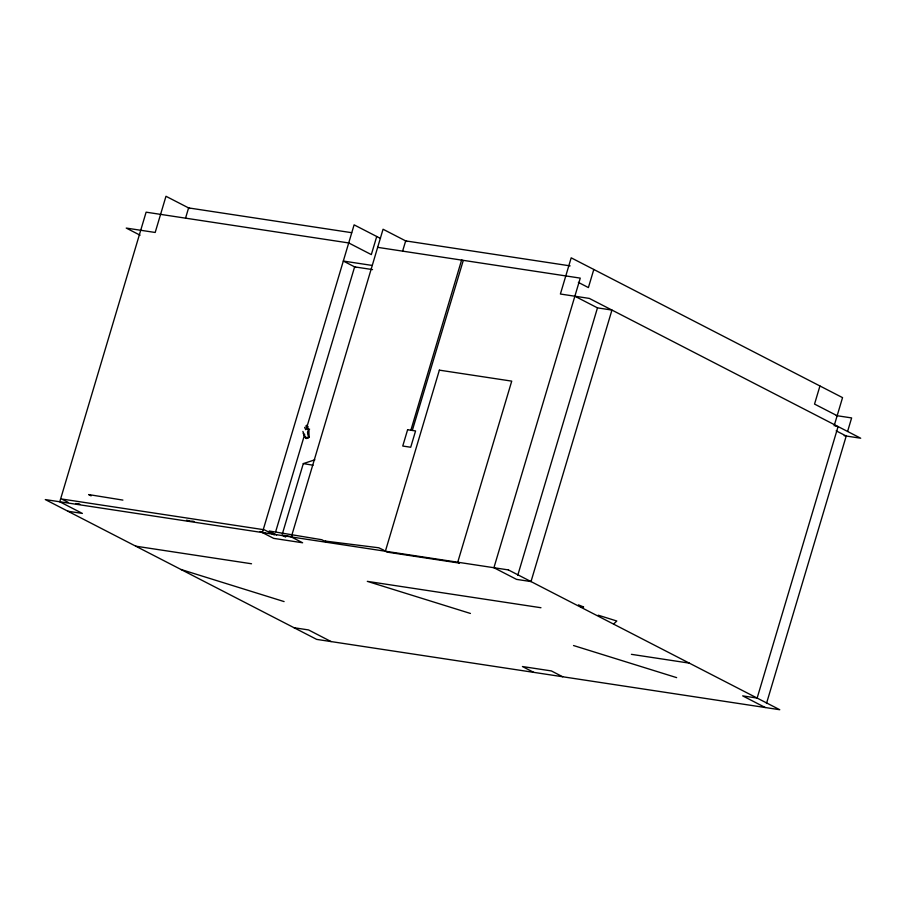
<?xml version="1.0" encoding="UTF-8"?>
<svg xmlns="http://www.w3.org/2000/svg" width="906" height="906" viewBox="0 0 906 906"><rect width="100%" height="100%" fill="white"/><g stroke="black" fill="none" stroke-linecap="round" stroke-linejoin="round"><path stroke-width="1.36" d="M309.025 429.988L308.753 437.53L307.915 438.221L305.707 438.357L303.182 433.328M305.866 425.831L307.077 429.274L306.76 425.197L307.746 426.624L308.753 437.53L307.496 432.094M185.515 218.267L188.595 207.916L351.641 232.683M275.696 531.629L304.688 434.37M306.704 427.621L354.62 266.874L372.547 269.592M282.4 533.747L303.306 463.6L314.858 459.818M376.726 236.5L371.324 254.597L348.719 242.944L146.115 212.174L59.773 501.777L82.389 513.43L67.916 511.233M402.581 251.234L405.673 240.894L570.112 265.877M410.871 430.237L461.596 260.09L462.524 260.441M412.309 430.452L463.249 260.554M593.804 269.467L588.402 287.576L578.356 282.389M517.745 575.321L597.473 307.87L574.868 296.217M819.941 385.979L814.539 404.076L837.155 415.729M834.154 425.786L842.546 397.621L571.188 257.825L560.395 294.02L589.33 298.414L860.7 438.221L844.166 435.707M766.487 703.475L846.374 435.514M847.586 431.46L851.629 417.926L836.249 415.594M613.928 623.713L616.816 621.018L598.232 615.197M308.867 436.839L305.707 438.357M308.323 429.218L309.603 429.138M581.052 607.054L583.645 606.997L578.447 604.868M377.655 247.349L580.259 278.119L493.917 567.722L516.533 579.376L531.007 581.573L611.946 310.067L597.473 307.87M372.264 265.447L343.317 261.053L355.877 267.519M835.457 426.171L838.084 426.567L757.144 698.073L742.671 695.876L765.287 707.529M75.798 503.476L79.988 504.314M190.124 520.837L186.511 520.293L187.078 520.588M191.574 521.063L193.986 521.426M260.079 531.46L265.311 533.283M77.089 503.872L79.026 504.166M260.396 531.72L262.332 532.015M135.753 546.182L251.528 563.77M540.961 607.733L367.304 581.358L470.418 613.453M631.414 654.336L689.296 663.124M294.054 627.733L308.527 629.93L331.132 641.584M122.899 500.101L88.686 494.574L91.11 495.865M303.306 463.6L313.057 465.22M291.743 536.714L281.993 535.095L285.639 537.065M573.532 645.536L676.646 677.631M180.985 569.489L284.099 601.584M306.874 426.228L307.746 426.624M383.827 550.18L378.81 547.79L325.095 541.052L327.598 542.252M836.181 430.848L846.227 436.024M406.919 241.54L383.057 229.241L291.313 536.952L302.627 542.773L273.68 538.379L262.378 532.558L354.11 224.847L380.497 238.437M189.852 208.573L165.979 196.274L155.186 232.468L126.24 228.074L140.068 235.198M562.683 676.759L551.369 670.927L522.434 666.533L533.736 672.365M274.291 534.959L264.246 529.772L61.642 499.002L67.927 502.241M326.817 542.422L321.856 539.738L269.207 530.995L276.636 535.016M303.952 435.174L306.692 438.583L305.345 436.511M304.643 427.383L305.73 429.727M302.898 431.437L303.974 434.212M407.609 429.738L402.751 446.035L410.712 447.247L415.571 430.95L407.609 429.738M439.365 370.146L385.378 551.233L387.077 552.116L459.433 563.102L457.734 562.23L511.731 381.132L439.365 370.146M508.391 569.919L45.3 499.58L316.67 639.387L779.76 709.726L508.391 569.919"/></g></svg>
